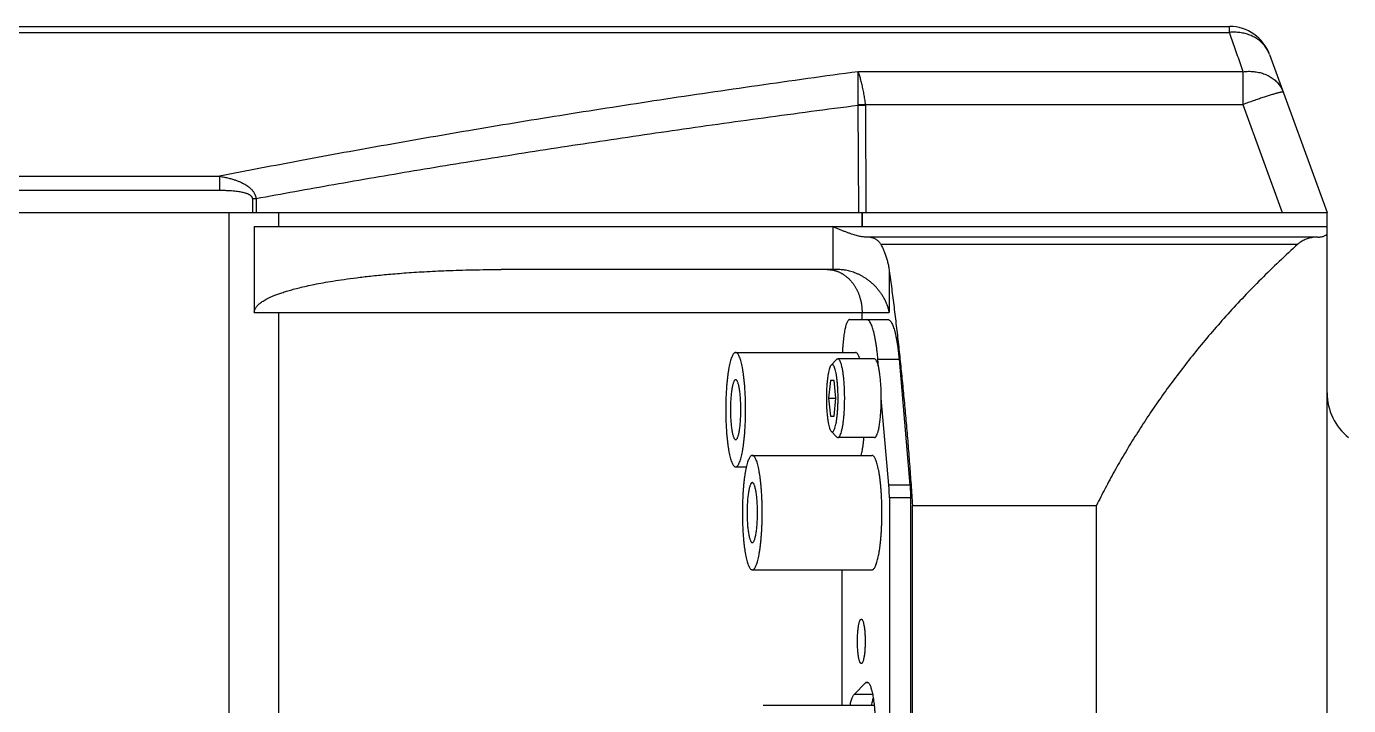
# Model space of a CAD drawing. Extents: x 0 to 3364, y 0 to 2376.
# Drawn here: x 1568.1 to 1660.5, y 1935 to 1982.5 of the extents above; entities that cross this region are included whole.
import ezdxf

# ---------------------------------------------------------------- set-up
doc = ezdxf.new("R2010")
doc.units = 0
doc.header["$LTSCALE"] = 185.02
doc.layers.get('0').update_dxf_attribs({"linetype": 'CONTINUOUS'})

msp = doc.modelspace()

# ---------------------------------------------------------------- linework, layer by layer
for p, q in [((1558.8531, 1982.4577), (1652.1862, 1982.4577)), ((1558.8532, 1982.0396), (1652.1862, 1982.0396)), ((1652.1862, 1982.0396), (1652.1862, 1982.4577)), ((1655.0048, 1980.485), (1659.0239, 1969.4577)), ((1653.1398, 1979.2944), (1626.2272, 1979.2945)), ((1653.1398, 1979.2944), (1653.1398, 1976.9982)), ((1626.2658, 1969.4577), (1626.2315, 1976.9315)), ((1626.7493, 1976.9981), (1653.1398, 1976.9982)), ((1626.786, 1969.4577), (1626.7517, 1976.9315)), ((1653.1398, 1976.9982), (1655.8881, 1969.4577)), ((1551.4966, 1971.9789), (1581.5658, 1971.9789)), ((1581.5658, 1971.9789), (1581.5658, 1971.0022)), ((1551.4966, 1971.0022), (1581.5658, 1971.0022)), ((1583.8539, 1970.4038), (1583.8582, 1969.4577)), ((1584.114, 1970.4038), (1584.1184, 1969.4577)), ((1442.5239, 1969.4577), (1659.0239, 1969.4577)), ((1582.2395, 1884.4577), (1582.2395, 1969.4577)), ((1585.7125, 1968.4577), (1585.7125, 1969.4577)), ((1626.4982, 1968.4577), (1626.4982, 1969.4577)), ((1626.5239, 1968.4577), (1626.5239, 1969.4577)), ((1659.0239, 1884.4577), (1659.0239, 1969.4577)), ((1583.9893, 1968.4577), (1583.9893, 1962.4577)), ((1583.9893, 1968.4577), (1659.0239, 1968.4577)), ((1624.4634, 1968.4577), (1624.4634, 1965.4577)), ((1658.3749, 1967.7244), (1626.7718, 1967.7244)), ((1627.8005, 1967.2308), (1656.9785, 1967.2308)), ((1624.7757, 1965.4577), (1601.2656, 1965.4577)), ((1628.4026, 1965.3663), (1628.4026, 1962.4577)), ((1583.9893, 1962.4577), (1628.4026, 1962.4577)), ((1585.7125, 1891.4577), (1585.7125, 1962.4577)), ((1626.4982, 1961.9577), (1626.4982, 1962.4577)), ((1625.6287, 1961.9577), (1628.3058, 1961.9577)), ((1617.6572, 1959.6577), (1626.0281, 1959.6577)), ((1624.3388, 1958.7708), (1624.7205, 1959.1646)), ((1627.3652, 1959.2077), (1624.8047, 1959.2077)), ((1627.6519, 1958.656), (1627.6052, 1959.1937)), ((1627.6052, 1959.1937), (1629.0824, 1959.1937)), ((1629.0824, 1959.1937), (1629.8476, 1950.3799)), ((1624.2862, 1957.7004), (1624.1616, 1956.4577)), ((1624.5354, 1957.7004), (1624.2862, 1957.7004)), ((1624.66, 1956.4577), (1624.5354, 1957.7004)), ((1624.1616, 1956.4577), (1624.2862, 1955.2149)), ((1624.1616, 1956.4577), (1624.66, 1956.4577)), ((1624.5354, 1955.2149), (1624.66, 1956.4577)), ((1628.3704, 1950.3799), (1627.8427, 1956.4577)), ((1624.2862, 1955.2149), (1624.5354, 1955.2149)), ((1624.3388, 1954.1445), (1624.7205, 1953.7507)), ((1627.3652, 1953.7077), (1624.8047, 1953.7077)), ((1618.8207, 1952.4577), (1627.1916, 1952.4577)), ((1617.6572, 1951.6577), (1618.404, 1951.6577)), ((1629.8476, 1950.3799), (1628.3704, 1950.3799)), ((1628.4071, 1949.4855), (1628.4071, 1904.4298)), ((1629.8843, 1949.4855), (1628.4071, 1949.4855)), ((1629.8843, 1949.4855), (1629.8843, 1904.4298)), ((1630.0239, 1904.9577), (1630.0239, 1948.9577)), ((1630.0239, 1948.9577), (1642.8924, 1948.9577)), ((1642.8924, 1904.9577), (1642.8924, 1948.9577)), ((1618.8207, 1944.4577), (1627.1916, 1944.4577)), ((1625.1078, 1934.9659), (1625.1078, 1944.4577)), ((1625.943, 1935.7429), (1626.7417, 1936.554)), ((1626.9465, 1936.554), (1626.7417, 1936.554)), ((1627.2372, 1935.7429), (1625.943, 1935.7429)), ((1627.3493, 1934.9659), (1619.5739, 1934.9659))]:
    msp.add_line(p, q)
for centre, radius, start, end in [((1652.1862, 1979.4577), 3, 20.025267, 90.000097), ((1663.0239, 1956.8302), 4, 180, 231.317813)]:
    msp.add_arc(centre, radius, start, end)
for points, start_tangent, end_tangent in [([(1655.0048, 1980.485), (1654.9439, 1980.6344), (1654.8718, 1980.7791), (1654.7889, 1980.9185), (1654.6954, 1981.052), (1654.5918, 1981.179), (1654.4785, 1981.2991), (1654.3559, 1981.4117), (1654.2246, 1981.5165), (1654.085, 1981.6129), (1653.9378, 1981.7006), (1653.7834, 1981.7792), (1653.6226, 1981.8485), (1653.456, 1981.9081), (1653.2843, 1981.9578), (1653.1082, 1981.9974), (1652.9283, 1982.0267), (1652.7454, 1982.0456), (1652.5602, 1982.0541), (1652.3736, 1982.0521), (1652.1862, 1982.0396)], (-0.3424345, 0.9395417), (-0.9956485, -0.0931882)), ([(1652.1862, 1982.0396), (1652.3671, 1981.5187), (1652.553, 1980.9836), (1652.7438, 1980.4345), (1652.9394, 1979.8714), (1653.1398, 1979.2944)], (0.328149, -0.944626), (0.3281492, -0.9446259)), ([(1626.2272, 1979.2945), (1619.1842, 1978.3139), (1612.3552, 1977.3079), (1605.7514, 1976.2797), (1599.3797, 1975.2323), (1593.2322, 1974.1665), (1587.2982, 1973.0823), (1581.5658, 1971.9789)], (-0.9909745, -0.1340508), (-0.981043, -0.1937903)), ([(1626.7493, 1976.9981), (1626.722, 1977.1893), (1626.6926, 1977.3795), (1626.6612, 1977.5678), (1626.628, 1977.7535), (1626.5931, 1977.9357), (1626.5566, 1978.1137), (1626.5186, 1978.2866), (1626.4794, 1978.4538), (1626.4391, 1978.6144), (1626.3978, 1978.7677), (1626.3558, 1978.913), (1626.3133, 1979.0497), (1626.2704, 1979.177), (1626.2272, 1979.2945)], (-0.135807, 0.9907353), (-0.3601487, 0.9328949)), ([(1626.2336, 1976.9652), (1626.2333, 1977.1581), (1626.233, 1977.3501), (1626.2326, 1977.5405), (1626.2322, 1977.7283), (1626.2318, 1977.9127), (1626.2314, 1978.093), (1626.2309, 1978.2683), (1626.2305, 1978.4379), (1626.23, 1978.6011), (1626.2294, 1978.757), (1626.2289, 1978.9049), (1626.2284, 1979.0443), (1626.2278, 1979.1743), (1626.2272, 1979.2944)], (-0.0014138, 0.999999), (-0.0062396, 0.9999805)), ([(1653.1398, 1979.2944), (1653.3286, 1979.3122), (1653.5166, 1979.3196), (1653.7031, 1979.3169), (1653.8872, 1979.3039), (1654.0682, 1979.2806), (1654.2454, 1979.2473), (1654.418, 1979.2041), (1654.5854, 1979.151), (1654.7467, 1979.0884), (1654.9014, 1979.0165), (1655.0488, 1978.9356), (1655.1883, 1978.846), (1655.3193, 1978.7481), (1655.4413, 1978.6423), (1655.5538, 1978.5291), (1655.6563, 1978.4089), (1655.7483, 1978.2822), (1655.8296, 1978.1495), (1655.8997, 1978.0114), (1655.9584, 1977.8684)], (0.9927901, 0.1198656), (0.3424345, -0.9395417)), ([(1655.9584, 1977.8684), (1655.9493, 1977.8753), (1655.9283, 1977.8777), (1655.8957, 1977.8759), (1655.8516, 1977.8697), (1655.7961, 1977.8592), (1655.7296, 1977.8445), (1655.6521, 1977.8255), (1655.5642, 1977.8025), (1655.4661, 1977.7754), (1655.3583, 1977.7444), (1655.2412, 1977.7096), (1655.1153, 1977.6712), (1654.9811, 1977.6293), (1654.8392, 1977.5841), (1654.6902, 1977.5358), (1654.5347, 1977.4846), (1654.3734, 1977.4307), (1654.2069, 1977.3743), (1654.036, 1977.3157), (1653.8613, 1977.2552), (1653.6836, 1977.1929), (1653.5036, 1977.1291), (1653.3221, 1977.0641), (1653.1398, 1976.9982)], (-0.3424345, 0.9395417), (-0.9398432, -0.3416061)), ([(1626.2315, 1976.9315), (1619.6294, 1976.0534), (1613.2158, 1975.1538), (1607.0003, 1974.2355), (1600.9888, 1973.3009), (1595.1766, 1972.3508), (1589.5549, 1971.3852), (1584.114, 1970.4038)], (-0.9917225, -0.1283994), (-0.9833462, -0.1817423)), ([(1626.2315, 1976.9315), (1626.2331, 1976.9485), (1626.2336, 1976.9652)], (0.1205637, 0.9927056), (-0.0013756, 0.9999991)), ([(1626.7517, 1976.9315), (1626.5775, 1976.931), (1626.4039, 1976.931), (1626.2315, 1976.9315)], (-0.9999895, -0.0045725), (-0.9999892, 0.0046428)), ([(1626.7493, 1976.9982), (1626.5766, 1976.9866), (1626.4045, 1976.9756), (1626.2336, 1976.9652)], (-0.9976717, -0.0681999), (-0.9982533, -0.0590787)), ([(1626.7517, 1976.9315), (1626.7511, 1976.965), (1626.7493, 1976.9981)], (-0.0045792, 0.9999895), (-0.0683831, 0.9976591)), ([(1581.5658, 1971.9789), (1581.9018, 1971.9168), (1582.2005, 1971.8489), (1582.4659, 1971.7764), (1582.7011, 1971.7005), (1582.9096, 1971.6219), (1583.094, 1971.5415), (1583.257, 1971.4596), (1583.4014, 1971.3763), (1583.5279, 1971.2924), (1583.6366, 1971.2096), (1583.7293, 1971.1286), (1583.8084, 1971.0489), (1583.8745, 1970.9721), (1583.929, 1970.8988), (1583.9737, 1970.8289), (1584.0098, 1970.7627), (1584.0389, 1970.6999), (1584.0622, 1970.6395), (1584.0809, 1970.5807), (1584.0955, 1970.5222), (1584.1065, 1970.4634), (1584.114, 1970.4038)], (0.9867233, -0.1624106), (0.0946346, -0.9955121)), ([(1581.5658, 1971.0022), (1581.8801, 1970.9987), (1582.1585, 1970.9889), (1582.4047, 1970.9739), (1582.622, 1970.9546), (1582.8136, 1970.9316), (1582.9822, 1970.9056), (1583.1303, 1970.877), (1583.2604, 1970.8461), (1583.3736, 1970.8135), (1583.4698, 1970.7799), (1583.5511, 1970.7458), (1583.6194, 1970.7113), (1583.6757, 1970.6772), (1583.7212, 1970.6439), (1583.7576, 1970.6115), (1583.7862, 1970.5804), (1583.8084, 1970.5504), (1583.8253, 1970.5212), (1583.8379, 1970.4924), (1583.8467, 1970.4634), (1583.852, 1970.4339), (1583.8539, 1970.4038)], (1, -0.0000084), (0.0046127, -0.9999894)), ([(1584.114, 1970.4038), (1584.0278, 1970.4041), (1583.941, 1970.4041), (1583.8539, 1970.4038)], (-0.9999892, 0.0046428), (-0.9999895, -0.0045725)), ([(1626.7718, 1967.7244), (1626.6635, 1967.7281), (1626.543, 1967.7399), (1626.4103, 1967.7606), (1626.2652, 1967.7906), (1626.1074, 1967.8304), (1625.9374, 1967.8801), (1625.7556, 1967.9395), (1625.5617, 1968.0084), (1625.3561, 1968.0865), (1625.1413, 1968.1722), (1624.9197, 1968.2637), (1624.6931, 1968.3595), (1624.4634, 1968.4577)], (-1, 0), (-0.9192817, 0.3936002)), ([(1658.3749, 1967.7244), (1658.4839, 1967.7291), (1658.5905, 1967.7429), (1658.6923, 1967.7652), (1658.7876, 1967.7948), (1658.8751, 1967.8306), (1658.9539, 1967.8711), (1659.0239, 1967.915)], (1, 0), (0.822769, 0.5683759)), ([(1627.8005, 1967.2308), (1627.7602, 1967.2974), (1627.7152, 1967.36), (1627.6653, 1967.4184), (1627.6101, 1967.4725), (1627.5491, 1967.5221), (1627.4817, 1967.567), (1627.4073, 1967.6069), (1627.3254, 1967.6415), (1627.2351, 1967.6706), (1627.1355, 1967.6937), (1627.0258, 1967.7106), (1626.9049, 1967.7209), (1626.7718, 1967.7244)], (-0.4865236, 0.8736674), (-1, 0)), ([(1627.8005, 1967.2308), (1627.9164, 1967.0087), (1628.0241, 1966.7721), (1628.1224, 1966.5209), (1628.2105, 1966.2549), (1628.2873, 1965.9738), (1628.3518, 1965.6774), (1628.4026, 1965.3663)], (0.4865236, -0.8736674), (0.1360802, -0.9906978)), ([(1656.9785, 1967.2308), (1655.6647, 1966.0151), (1654.4111, 1964.7942), (1653.2163, 1963.5696), (1652.0786, 1962.3427), (1650.9967, 1961.1146), (1649.9688, 1959.8865), (1648.9934, 1958.6594), (1648.0688, 1957.4341), (1647.1936, 1956.2113), (1646.3661, 1954.9918), (1645.5848, 1953.776), (1644.8482, 1952.5643), (1644.1549, 1951.3573), (1643.5034, 1950.155), (1642.8924, 1948.9577)], (-0.7425781, -0.6697595), (-0.4435005, -0.8962741)), ([(1658.3749, 1967.7244), (1658.1993, 1967.7179), (1658.0266, 1967.6989), (1657.8594, 1967.6679), (1657.7002, 1967.6261), (1657.5507, 1967.5749), (1657.4123, 1967.5159), (1657.2857, 1967.4505), (1657.1714, 1967.3803), (1657.0691, 1967.3067), (1656.9785, 1967.2308)], (-1, 0), (-0.7425781, -0.6697595)), ([(1583.9893, 1962.4577), (1583.9918, 1962.509), (1583.9996, 1962.5612), (1584.0129, 1962.6144), (1584.0323, 1962.6692), (1584.0584, 1962.7258), (1584.0923, 1962.7847), (1584.1353, 1962.8468), (1584.189, 1962.9125), (1584.255, 1962.9818), (1584.335, 1963.0548), (1584.4307, 1963.1315), (1584.5435, 1963.2114), (1584.6752, 1963.2946), (1584.8279, 1963.381), (1585.004, 1963.4706), (1585.2061, 1963.5636), (1585.437, 1963.6598), (1585.6999, 1963.7592), (1585.9985, 1963.8618), (1586.3367, 1963.9675), (1586.719, 1964.0761), (1587.1505, 1964.1875), (1587.6367, 1964.3013), (1588.184, 1964.4172), (1588.7994, 1964.5347), (1589.4912, 1964.653), (1590.2684, 1964.7714), (1591.1415, 1964.8886), (1592.1225, 1965.0031), (1593.2253, 1965.113), (1594.4662, 1965.2155), (1595.8645, 1965.3073), (1597.4433, 1965.3833), (1599.2314, 1965.4368), (1601.2656, 1965.4577)], (0, 1), (1, 0)), ([(1624.0647, 1965.4577), (1624.1285, 1965.4566), (1624.1928, 1965.4535), (1624.2574, 1965.4482), (1624.3223, 1965.4408), (1624.3874, 1965.4312), (1624.4527, 1965.4193), (1624.5181, 1965.4051), (1624.5835, 1965.3887), (1624.6489, 1965.3699), (1624.7143, 1965.3488), (1624.7795, 1965.3253), (1624.8446, 1965.2994), (1624.9094, 1965.2711), (1624.9739, 1965.2404), (1625.0381, 1965.2072), (1625.1019, 1965.1715), (1625.1652, 1965.1333), (1625.2281, 1965.0926), (1625.2903, 1965.0494), (1625.352, 1965.0036), (1625.4129, 1964.9552), (1625.4731, 1964.9041), (1625.5325, 1964.8505), (1625.591, 1964.7942), (1625.6486, 1964.7352), (1625.7052, 1964.6734), (1625.7607, 1964.609), (1625.8151, 1964.5417), (1625.8683, 1964.4716), (1625.9201, 1964.3987), (1625.9706, 1964.323), (1626.0195, 1964.2443), (1626.0669, 1964.1627), (1626.1126, 1964.0781), (1626.1565, 1963.9905), (1626.1985, 1963.8999), (1626.2384, 1963.8063), (1626.2761, 1963.7096), (1626.3115, 1963.6099), (1626.3444, 1963.5072), (1626.3746, 1963.4014), (1626.402, 1963.2927), (1626.4264, 1963.1811), (1626.4475, 1963.0666), (1626.4652, 1962.9495), (1626.4794, 1962.8299), (1626.4897, 1962.7079), (1626.496, 1962.5837), (1626.4982, 1962.4577)], (1, 0), (0, -1)), ([(1628.4026, 1962.4577), (1628.3469, 1962.691), (1628.274, 1962.9216), (1628.1847, 1963.1481), (1628.0797, 1963.369), (1627.9607, 1963.5821), (1627.8294, 1963.7855), (1627.6872, 1963.9784), (1627.5352, 1964.1603), (1627.3755, 1964.3299), (1627.2098, 1964.4868), (1627.0394, 1964.6308), (1626.8653, 1964.7621), (1626.6887, 1964.8808), (1626.5108, 1964.9871), (1626.3324, 1965.0813), (1626.1543, 1965.1639), (1625.9766, 1965.2354), (1625.8002, 1965.2961), (1625.6251, 1965.3466), (1625.4515, 1965.3872), (1625.2799, 1965.4183), (1625.1099, 1965.4403), (1624.9418, 1965.4533), (1624.7757, 1965.4577)], (-0.1965985, 0.9804841), (-1, 0)), ([(1628.4026, 1965.3663), (1628.5708, 1964.1101), (1628.7332, 1962.8307), (1628.8897, 1961.5292), (1629.0404, 1960.2063), (1629.1851, 1958.8628), (1629.3237, 1957.4997), (1629.4562, 1956.1178), (1629.5825, 1954.718), (1629.7024, 1953.3012), (1629.816, 1951.8682), (1629.9232, 1950.4201), (1630.0239, 1948.9577)], (0.1360802, -0.9906978), (0.0661657, -0.9978086)), ([(1625.6287, 1961.9577), (1625.5833, 1961.9462), (1625.5383, 1961.9121), (1625.4939, 1961.8554), (1625.4505, 1961.7767), (1625.4086, 1961.6766), (1625.3682, 1961.5557), (1625.3299, 1961.4151), (1625.2939, 1961.2558), (1625.2604, 1961.079), (1625.2297, 1960.886), (1625.202, 1960.6784), (1625.1776, 1960.4577), (1625.1566, 1960.2255), (1625.1392, 1959.9837), (1625.1255, 1959.7341), (1625.1222, 1959.6577)], (-1, 0), (-0.0416351, -0.9991329)), ([(1627.6052, 1959.1937), (1627.5744, 1959.5174), (1627.5396, 1959.8272), (1627.5009, 1960.1213), (1627.4586, 1960.3982), (1627.4128, 1960.6564), (1627.3639, 1960.8944), (1627.312, 1961.111), (1627.2575, 1961.305), (1627.2007, 1961.4753), (1627.1418, 1961.621), (1627.0812, 1961.7413), (1627.0193, 1961.8356), (1626.9563, 1961.9033), (1626.8926, 1961.944), (1626.8286, 1961.9577)], (-0.0864987, 0.996252), (-1, 0)), ([(1628.3058, 1961.9577), (1628.3698, 1961.944), (1628.4335, 1961.9033), (1628.4965, 1961.8356), (1628.5584, 1961.7413), (1628.619, 1961.621), (1628.6779, 1961.4753), (1628.7347, 1961.305), (1628.7892, 1961.111), (1628.8411, 1960.8944), (1628.89, 1960.6564), (1628.9358, 1960.3982), (1628.9782, 1960.1213), (1629.0168, 1959.8272), (1629.0516, 1959.5174), (1629.0824, 1959.1937)], (1, 0), (0.0864987, -0.996252)), ([(1617.6572, 1959.6577), (1617.5999, 1959.644), (1617.5429, 1959.6031), (1617.4867, 1959.5353), (1617.4317, 1959.4409), (1617.3782, 1959.3207), (1617.3267, 1959.1755), (1617.2773, 1959.0063), (1617.2306, 1958.8142), (1617.1868, 1958.6005), (1617.1462, 1958.3668), (1617.1091, 1958.1145), (1617.0758, 1957.8454), (1617.0464, 1957.5614), (1617.0212, 1957.2644), (1617.0003, 1956.9565), (1616.9839, 1956.6396), (1616.9721, 1956.316), (1616.965, 1955.988), (1616.9627, 1955.6577), (1616.965, 1955.3273), (1616.9721, 1954.9993), (1616.9839, 1954.6757), (1617.0003, 1954.3589), (1617.0212, 1954.0509), (1617.0464, 1953.7539), (1617.0758, 1953.4699), (1617.1091, 1953.2008), (1617.1462, 1952.9485), (1617.1868, 1952.7148), (1617.2306, 1952.5011), (1617.2773, 1952.309), (1617.3267, 1952.1398), (1617.3782, 1951.9946), (1617.4317, 1951.8744), (1617.4867, 1951.7801), (1617.5429, 1951.7122), (1617.5999, 1951.6713), (1617.6572, 1951.6577)], (-1, 0), (1, 0)), ([(1617.6572, 1951.6577), (1617.7146, 1951.6713), (1617.7716, 1951.7122), (1617.8278, 1951.7801), (1617.8828, 1951.8744), (1617.9363, 1951.9946), (1617.9878, 1952.1398), (1618.0372, 1952.309), (1618.0839, 1952.5011), (1618.1277, 1952.7148), (1618.1683, 1952.9485), (1618.2054, 1953.2008), (1618.2387, 1953.4699), (1618.2681, 1953.7539), (1618.2933, 1954.0509), (1618.3142, 1954.3589), (1618.3306, 1954.6757), (1618.3424, 1954.9993), (1618.3495, 1955.3273), (1618.3518, 1955.6577), (1618.3495, 1955.988), (1618.3424, 1956.316), (1618.3306, 1956.6396), (1618.3142, 1956.9565), (1618.2933, 1957.2644), (1618.2681, 1957.5614), (1618.2387, 1957.8454), (1618.2054, 1958.1145), (1618.1683, 1958.3668), (1618.1277, 1958.6005), (1618.0839, 1958.8142), (1618.0372, 1959.0063), (1617.9878, 1959.1755), (1617.9363, 1959.3207), (1617.8828, 1959.4409), (1617.8278, 1959.5353), (1617.7716, 1959.6031), (1617.7146, 1959.644), (1617.6572, 1959.6577)], (1, 0), (-1, 0)), ([(1626.3482, 1959.2077), (1626.3004, 1959.3376), (1626.2481, 1959.4518), (1626.1943, 1959.5414), (1626.1395, 1959.6059), (1626.084, 1959.6447), (1626.0281, 1959.6577)], (-0.3170734, 0.948401), (-1, 0)), ([(1624.3386, 1958.7711), (1624.3007, 1958.7206), (1624.2482, 1958.6132), (1624.1988, 1958.4657), (1624.1533, 1958.2807), (1624.1126, 1958.0618), (1624.0774, 1957.813), (1624.0485, 1957.5389), (1624.0263, 1957.2447), (1624.0112, 1956.9358), (1624.0037, 1956.618), (1624.0037, 1956.2973), (1624.0112, 1955.9795), (1624.0263, 1955.6706), (1624.0485, 1955.3764), (1624.0774, 1955.1023), (1624.1126, 1954.8535), (1624.1533, 1954.6346), (1624.1988, 1954.4496), (1624.2482, 1954.3021), (1624.3007, 1954.1947), (1624.3386, 1954.1442)], (-0.70474, -0.7094656), (0.7047409, -0.7094648)), ([(1624.4108, 1958.8077), (1624.3552, 1958.7858), (1624.3386, 1958.7711)], (-1, 0), (-0.70474, -0.7094656)), ([(1624.4108, 1954.1077), (1624.4663, 1954.1295), (1624.5208, 1954.1947), (1624.5733, 1954.3021), (1624.6228, 1954.4497), (1624.6683, 1954.6346), (1624.709, 1954.8535), (1624.7441, 1955.1023), (1624.7731, 1955.3764), (1624.7953, 1955.6706), (1624.8103, 1955.9795), (1624.8179, 1956.2973), (1624.8179, 1956.618), (1624.8103, 1956.9358), (1624.7953, 1957.2447), (1624.7731, 1957.5389), (1624.7441, 1957.813), (1624.709, 1958.0618), (1624.6683, 1958.2807), (1624.6228, 1958.4657), (1624.5733, 1958.6132), (1624.5208, 1958.7206), (1624.4663, 1958.7858), (1624.4108, 1958.8077)], (1, 0), (-1, 0)), ([(1624.8047, 1959.2077), (1624.7397, 1959.1821), (1624.7202, 1959.1649)], (-1, 0), (-0.7047005, -0.7095049)), ([(1624.8047, 1953.7077), (1624.8697, 1953.7332), (1624.9335, 1953.8096), (1624.9949, 1953.9352), (1625.0528, 1954.1079), (1625.106, 1954.3243), (1625.1537, 1954.5805), (1625.1948, 1954.8717), (1625.2287, 1955.1924), (1625.2547, 1955.5367), (1625.2722, 1955.8981), (1625.2811, 1956.27), (1625.2811, 1956.6453), (1625.2722, 1957.0172), (1625.2547, 1957.3786), (1625.2287, 1957.7229), (1625.1948, 1958.0436), (1625.1537, 1958.3348), (1625.106, 1958.591), (1625.0528, 1958.8074), (1624.9949, 1958.9801), (1624.9335, 1959.1058), (1624.8697, 1959.1821), (1624.8047, 1959.2077)], (1, 0), (-1, 0)), ([(1627.3652, 1953.7077), (1627.4399, 1953.7415), (1627.5128, 1953.8422), (1627.582, 1954.0074), (1627.6459, 1954.2329), (1627.7029, 1954.5131), (1627.7515, 1954.8412), (1627.7907, 1955.2092), (1627.8194, 1955.6079), (1627.8369, 1956.0275), (1627.8427, 1956.4577), (1627.8369, 1956.8878), (1627.8194, 1957.3074), (1627.7907, 1957.7061), (1627.7515, 1958.0741), (1627.7029, 1958.4022), (1627.6459, 1958.6824), (1627.582, 1958.9079), (1627.5128, 1959.0731), (1627.4399, 1959.1738), (1627.3652, 1959.2077)], (1, 0), (-1, 0)), ([(1617.6572, 1957.7577), (1617.6226, 1957.7481), (1617.5882, 1957.7197), (1617.5545, 1957.6726), (1617.5217, 1957.6072), (1617.4901, 1957.5242), (1617.4601, 1957.4243), (1617.4318, 1957.3084), (1617.4056, 1957.1775), (1617.3817, 1957.0329), (1617.3602, 1956.8758), (1617.3414, 1956.7077), (1617.3255, 1956.53), (1617.3126, 1956.3445), (1617.3029, 1956.1527), (1617.2963, 1955.9565), (1617.293, 1955.7576), (1617.293, 1955.5577), (1617.2963, 1955.3588), (1617.3029, 1955.1626), (1617.3126, 1954.9708), (1617.3255, 1954.7853), (1617.3414, 1954.6077), (1617.3602, 1954.4395), (1617.3817, 1954.2824), (1617.4056, 1954.1378), (1617.4318, 1954.0069), (1617.4601, 1953.891), (1617.4901, 1953.7911), (1617.5217, 1953.7081), (1617.5545, 1953.6427), (1617.5882, 1953.5956), (1617.6226, 1953.5672), (1617.6572, 1953.5577)], (-1, 0), (1, 0)), ([(1617.6572, 1953.5577), (1617.6919, 1953.5672), (1617.7263, 1953.5956), (1617.76, 1953.6427), (1617.7928, 1953.7081), (1617.8243, 1953.7911), (1617.8544, 1953.891), (1617.8827, 1954.0069), (1617.9089, 1954.1378), (1617.9328, 1954.2824), (1617.9543, 1954.4395), (1617.9731, 1954.6077), (1617.989, 1954.7853), (1618.0019, 1954.9708), (1618.0116, 1955.1626), (1618.0182, 1955.3588), (1618.0215, 1955.5577), (1618.0215, 1955.7576), (1618.0182, 1955.9565), (1618.0116, 1956.1527), (1618.0019, 1956.3445), (1617.989, 1956.53), (1617.9731, 1956.7077), (1617.9543, 1956.8758), (1617.9328, 1957.0329), (1617.9089, 1957.1775), (1617.8827, 1957.3084), (1617.8544, 1957.4243), (1617.8243, 1957.5242), (1617.7928, 1957.6072), (1617.76, 1957.6726), (1617.7263, 1957.7197), (1617.6919, 1957.7481), (1617.6572, 1957.7577)], (1, 0), (-1, 0)), ([(1624.3386, 1954.1442), (1624.3552, 1954.1295), (1624.4108, 1954.1077)], (0.7047409, -0.7094648), (1, 0)), ([(1624.7202, 1953.7504), (1624.7397, 1953.7332), (1624.8047, 1953.7077)], (0.7047047, -0.7095007), (1, 0)), ([(1626.4449, 1952.4576), (1626.4454, 1952.4599), (1626.4887, 1952.6636), (1626.5291, 1952.8868), (1626.5661, 1953.1279), (1626.5997, 1953.3854), (1626.6296, 1953.6577), (1626.6346, 1953.7076)], (0.2255438, 0.974233), (0.0965085, 0.9953322)), ([(1618.8207, 1952.4577), (1618.7633, 1952.444), (1618.7064, 1952.4031), (1618.6502, 1952.3353), (1618.5952, 1952.2409), (1618.5417, 1952.1207), (1618.4901, 1951.9755), (1618.4408, 1951.8063), (1618.3941, 1951.6142), (1618.3503, 1951.4005), (1618.3097, 1951.1668), (1618.2726, 1950.9145), (1618.2392, 1950.6454), (1618.2098, 1950.3614), (1618.1846, 1950.0644), (1618.1637, 1949.7565), (1618.1473, 1949.4396), (1618.1356, 1949.116), (1618.1285, 1948.788), (1618.1261, 1948.4577), (1618.1285, 1948.1273), (1618.1356, 1947.7993), (1618.1473, 1947.4757), (1618.1637, 1947.1589), (1618.1846, 1946.8509), (1618.2098, 1946.5539), (1618.2392, 1946.2699), (1618.2726, 1946.0008), (1618.3097, 1945.7485), (1618.3503, 1945.5148), (1618.3941, 1945.3011), (1618.4408, 1945.109), (1618.4901, 1944.9398), (1618.5417, 1944.7946), (1618.5952, 1944.6744), (1618.6502, 1944.5801), (1618.7064, 1944.5122), (1618.7633, 1944.4713), (1618.8207, 1944.4577)], (-1, 0), (1, 0)), ([(1618.8207, 1944.4577), (1618.878, 1944.4713), (1618.935, 1944.5122), (1618.9912, 1944.5801), (1619.0462, 1944.6744), (1619.0997, 1944.7946), (1619.1513, 1944.9398), (1619.2006, 1945.109), (1619.2473, 1945.3011), (1619.2911, 1945.5148), (1619.3317, 1945.7485), (1619.3688, 1946.0008), (1619.4022, 1946.2699), (1619.4316, 1946.5539), (1619.4568, 1946.8509), (1619.4776, 1947.1589), (1619.494, 1947.4757), (1619.5058, 1947.7993), (1619.5129, 1948.1273), (1619.5153, 1948.4577), (1619.5129, 1948.788), (1619.5058, 1949.116), (1619.494, 1949.4396), (1619.4776, 1949.7565), (1619.4568, 1950.0644), (1619.4316, 1950.3614), (1619.4022, 1950.6454), (1619.3688, 1950.9145), (1619.3317, 1951.1668), (1619.2911, 1951.4005), (1619.2473, 1951.6142), (1619.2006, 1951.8063), (1619.1513, 1951.9755), (1619.0997, 1952.1207), (1619.0462, 1952.2409), (1618.9912, 1952.3353), (1618.935, 1952.4031), (1618.878, 1952.444), (1618.8207, 1952.4577)], (1, 0), (-1, 0)), ([(1627.1916, 1944.4577), (1627.2474, 1944.4706), (1627.303, 1944.5095), (1627.3578, 1944.5739), (1627.4115, 1944.6635), (1627.4638, 1944.7777), (1627.5143, 1944.9158), (1627.5628, 1945.0769), (1627.6088, 1945.2599), (1627.6522, 1945.4636), (1627.6925, 1945.6868), (1627.7296, 1945.9279), (1627.7632, 1946.1854), (1627.7931, 1946.4577), (1627.8191, 1946.7429), (1627.841, 1947.0392), (1627.8587, 1947.3448), (1627.8721, 1947.6575), (1627.8811, 1947.9755), (1627.8856, 1948.2966), (1627.8856, 1948.6187), (1627.8811, 1948.9398), (1627.8721, 1949.2578), (1627.8587, 1949.5705), (1627.841, 1949.8761), (1627.8191, 1950.1724), (1627.7931, 1950.4577), (1627.7632, 1950.7299), (1627.7296, 1950.9874), (1627.6925, 1951.2285), (1627.6522, 1951.4517), (1627.6088, 1951.6554), (1627.5628, 1951.8384), (1627.5143, 1951.9995), (1627.4638, 1952.1376), (1627.4115, 1952.2518), (1627.3578, 1952.3414), (1627.303, 1952.4059), (1627.2474, 1952.4447), (1627.1916, 1952.4577)], (1, 0), (-1, 0)), ([(1618.8207, 1950.5577), (1618.786, 1950.5481), (1618.7517, 1950.5197), (1618.718, 1950.4726), (1618.6852, 1950.4072), (1618.6536, 1950.3242), (1618.6235, 1950.2243), (1618.5953, 1950.1084), (1618.569, 1949.9775), (1618.5451, 1949.8329), (1618.5236, 1949.6758), (1618.5049, 1949.5077), (1618.489, 1949.33), (1618.4761, 1949.1445), (1618.4663, 1948.9527), (1618.4597, 1948.7565), (1618.4564, 1948.5576), (1618.4564, 1948.3577), (1618.4597, 1948.1588), (1618.4663, 1947.9626), (1618.4761, 1947.7708), (1618.489, 1947.5853), (1618.5049, 1947.4077), (1618.5236, 1947.2395), (1618.5451, 1947.0824), (1618.569, 1946.9378), (1618.5953, 1946.8069), (1618.6235, 1946.691), (1618.6536, 1946.5911), (1618.6852, 1946.5081), (1618.718, 1946.4427), (1618.7517, 1946.3956), (1618.786, 1946.3672), (1618.8207, 1946.3577)], (-1, 0), (1, 0)), ([(1618.8207, 1946.3577), (1618.8554, 1946.3672), (1618.8897, 1946.3956), (1618.9234, 1946.4427), (1618.9562, 1946.5081), (1618.9878, 1946.5911), (1619.0178, 1946.691), (1619.0461, 1946.8069), (1619.0723, 1946.9378), (1619.0963, 1947.0824), (1619.1177, 1947.2395), (1619.1365, 1947.4077), (1619.1524, 1947.5853), (1619.1653, 1947.7708), (1619.1751, 1947.9626), (1619.1816, 1948.1588), (1619.1849, 1948.3577), (1619.1849, 1948.5576), (1619.1816, 1948.7565), (1619.1751, 1948.9527), (1619.1653, 1949.1445), (1619.1524, 1949.33), (1619.1365, 1949.5077), (1619.1177, 1949.6758), (1619.0963, 1949.8329), (1619.0723, 1949.9775), (1619.0461, 1950.1084), (1619.0178, 1950.2243), (1618.9878, 1950.3242), (1618.9562, 1950.4072), (1618.9234, 1950.4726), (1618.8897, 1950.5197), (1618.8554, 1950.5481), (1618.8207, 1950.5577)], (1, 0), (-1, 0)), ([(1628.4071, 1949.4855), (1628.4056, 1949.6707), (1628.4011, 1949.8543), (1628.3937, 1950.0347), (1628.3835, 1950.2105), (1628.3704, 1950.3799)], (0, 1), (-0.0864987, 0.996252)), ([(1629.8476, 1950.3799), (1629.8607, 1950.2105), (1629.871, 1950.0347), (1629.8783, 1949.8543), (1629.8828, 1949.6707), (1629.8843, 1949.4855)], (0.0864987, -0.996252), (0, -1)), ([(1626.4449, 1937.9077), (1626.4176, 1937.9156), (1626.3907, 1937.9394), (1626.3643, 1937.9787), (1626.3387, 1938.0333), (1626.3142, 1938.1024), (1626.2911, 1938.1855), (1626.2695, 1938.2816), (1626.2498, 1938.3898), (1626.232, 1938.5089), (1626.2165, 1938.6378), (1626.2032, 1938.775), (1626.1925, 1938.9193), (1626.1843, 1939.0691), (1626.1788, 1939.2229), (1626.1761, 1939.3791), (1626.1761, 1939.5362), (1626.1788, 1939.6924), (1626.1843, 1939.8462), (1626.1925, 1939.996), (1626.2032, 1940.1403), (1626.2165, 1940.2775), (1626.232, 1940.4064), (1626.2498, 1940.5256), (1626.2695, 1940.6337), (1626.2911, 1940.7298), (1626.3142, 1940.8129), (1626.3387, 1940.882), (1626.3643, 1940.9366), (1626.3907, 1940.9759), (1626.4176, 1940.9997), (1626.4449, 1941.0077)], (-1, 0), (1, 0)), ([(1626.4449, 1941.0077), (1626.4721, 1940.9997), (1626.499, 1940.9759), (1626.5254, 1940.9366), (1626.551, 1940.882), (1626.5755, 1940.8129), (1626.5986, 1940.7298), (1626.6202, 1940.6337), (1626.6399, 1940.5256), (1626.6577, 1940.4064), (1626.6733, 1940.2775), (1626.6865, 1940.1403), (1626.6973, 1939.996), (1626.7054, 1939.8462), (1626.7109, 1939.6924), (1626.7137, 1939.5362), (1626.7137, 1939.3791), (1626.7109, 1939.2229), (1626.7054, 1939.0691), (1626.6973, 1938.9193), (1626.6865, 1938.775), (1626.6733, 1938.6378), (1626.6577, 1938.5089), (1626.6399, 1938.3898), (1626.6202, 1938.2816), (1626.5986, 1938.1855), (1626.5755, 1938.1024), (1626.551, 1938.0333), (1626.5254, 1937.9787), (1626.499, 1937.9394), (1626.4721, 1937.9156), (1626.4449, 1937.9077)], (1, 0), (-1, 0)), ([(1626.7417, 1936.554), (1626.7904, 1936.5915), (1626.8394, 1936.6056), (1626.8443, 1936.6057)], (0.7016738, 0.7124983), (0.9999903, -0.0044013)), ([(1626.8443, 1936.6057), (1626.8884, 1936.5962), (1626.9371, 1936.5634), (1626.9852, 1936.5074), (1627.0323, 1936.4286), (1627.0781, 1936.3276), (1627.1223, 1936.2051), (1627.1646, 1936.0618), (1627.2046, 1935.8988), (1627.2422, 1935.7172), (1627.2771, 1935.5183), (1627.3089, 1935.3034), (1627.3375, 1935.074), (1627.3628, 1934.8318), (1627.3844, 1934.5783), (1627.4023, 1934.3153), (1627.4164, 1934.0447), (1627.4265, 1933.7682), (1627.4326, 1933.4879), (1627.4347, 1933.2057)], (0.9999903, -0.0044013), (0, -1)), ([(1625.6592, 1934.9659), (1625.6801, 1935.0652), (1625.7194, 1935.2288), (1625.7608, 1935.3734), (1625.8042, 1935.4978), (1625.8493, 1935.6013), (1625.8956, 1935.6832), (1625.943, 1935.7429)], (0.1967952, 0.9804446), (0.7016738, 0.7124983)), ([(1627.2806, 1935.4956), (1627.238, 1935.3734), (1627.1966, 1935.2288), (1627.1573, 1935.0652), (1627.1364, 1934.9659)], (-0.3602627, -0.9328509), (-0.1967952, -0.9804446))]:
    msp.add_spline(points, degree=3, dxfattribs=dict(start_tangent=start_tangent, end_tangent=end_tangent))

doc.saveas('drawing.dxf')
